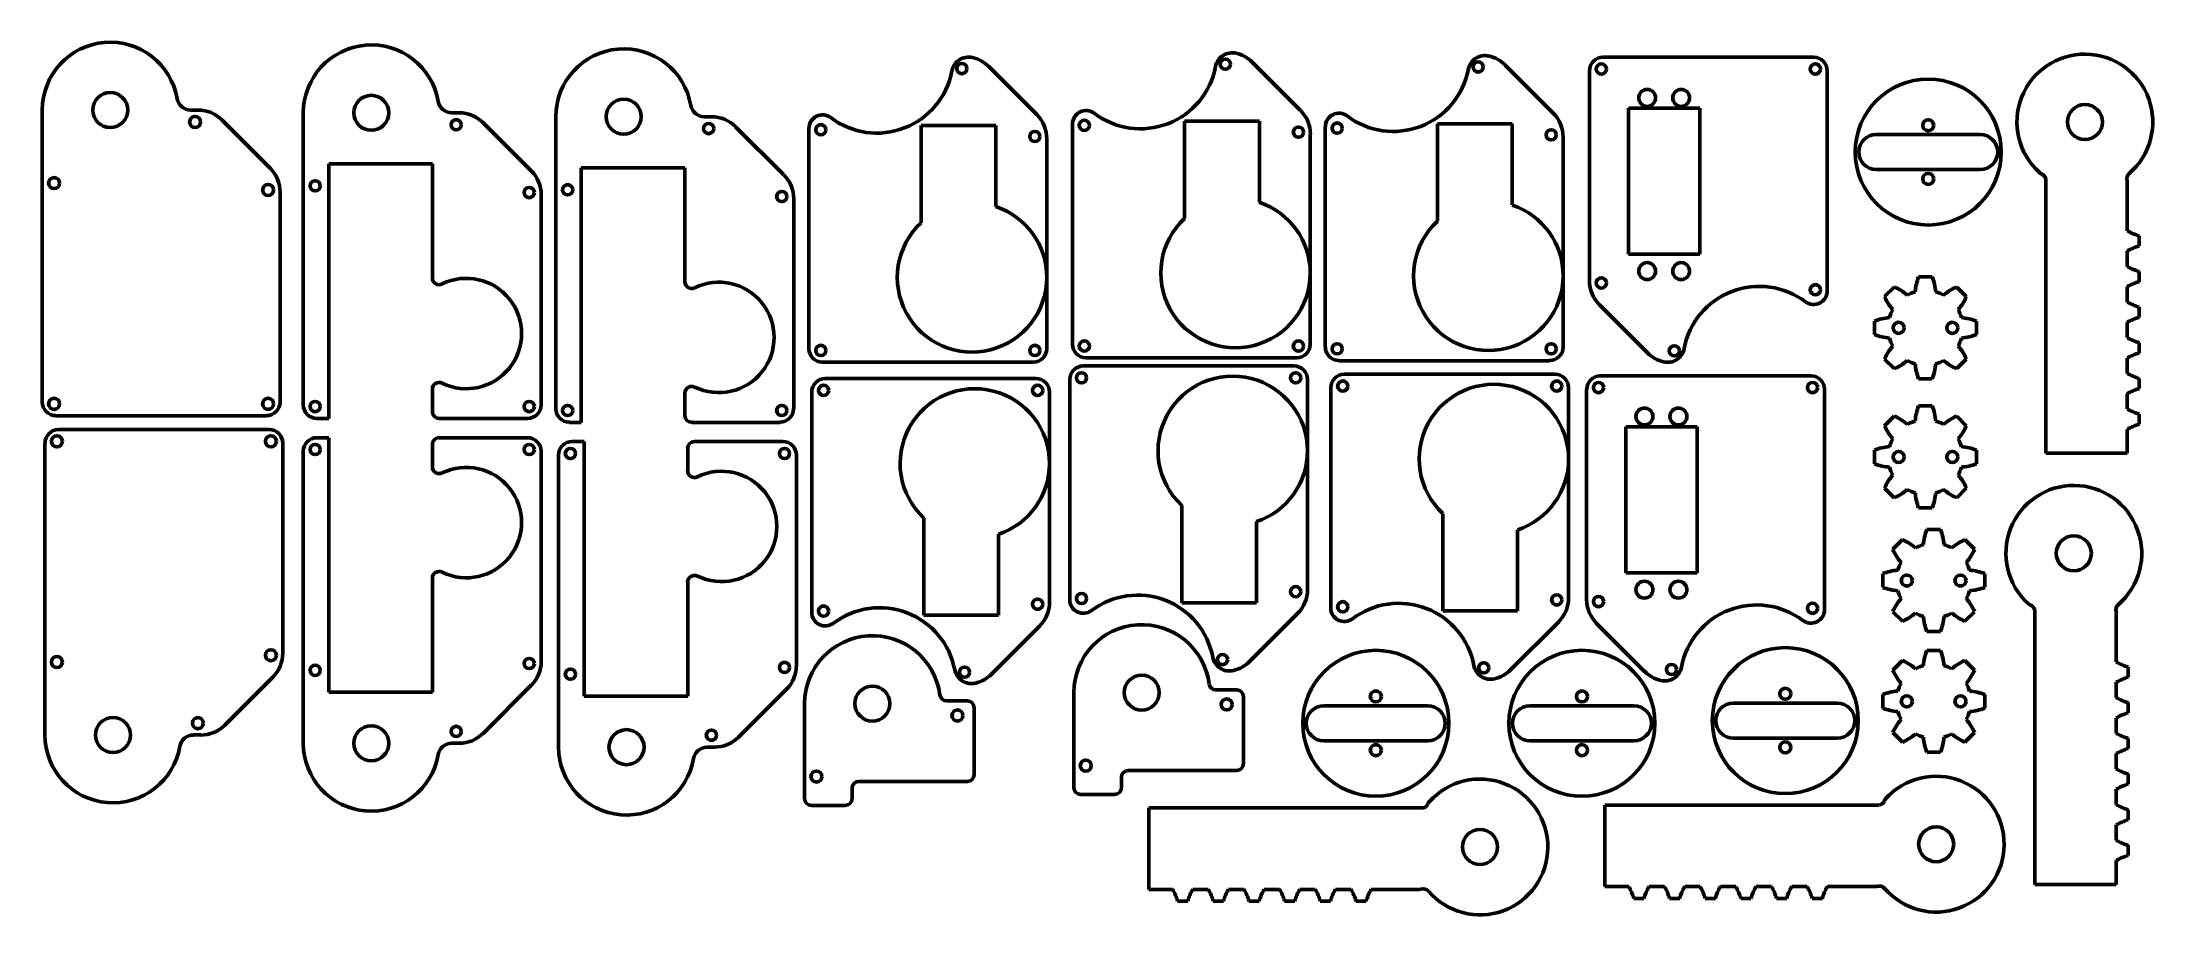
# Model space of a CAD drawing. Header units: inches. Extents: x 0.2 to 24.6, y 1.8 to 12.
import ezdxf

# ---------------------------------------------------------------- set-up
doc = ezdxf.new("R2010")
doc.units = ezdxf.units.IN
doc.header["$MEASUREMENT"] = 0
doc.layers.add('Visible (ANSI)', color=7, linetype='Continuous', lineweight=50)

msp = doc.modelspace()

# ---------------------------------------------------------------- linework, layer by layer
at = {"layer": 'Visible (ANSI)'}
for p, q in [((20.681, 11.782), (18.24, 11.782)), ((11.123, 11.672), (11.68, 11.115)), ((14.176, 11.722), (14.733, 11.165)), ((17.106, 11.69), (17.663, 11.133)), ((18.083, 11.624), (18.083, 9.189)), ((20.839, 9.07), (20.839, 11.624)), ((0.154, 11.168), (0.154, 7.782)), ((1.96, 11.168), (1.873, 11.168)), ((2.238, 11.052), (2.795, 10.495)), ((3.179, 11.136), (3.179, 7.75)), ((4.985, 11.136), (4.899, 11.136)), ((5.263, 11.02), (5.82, 10.464)), ((6.106, 11.091), (6.106, 7.705)), ((7.911, 11.091), (7.825, 11.091)), ((12.093, 11.006), (12.093, 8.452)), ((13.392, 9.912), (13.392, 11.039)), ((13.392, 11.039), (14.258, 11.039)), ((14.258, 11.039), (14.258, 10.099)), ((16.321, 9.88), (16.321, 11.007)), ((16.321, 11.007), (17.188, 11.007)), ((17.188, 11.007), (17.188, 10.068)), ((18.536, 11.191), (18.536, 9.498)), ((19.363, 11.191), (18.536, 11.191)), ((19.363, 9.498), (19.363, 11.191)), ((8.189, 10.975), (8.746, 10.419)), ((9.039, 10.955), (9.039, 8.401)), ((10.338, 9.861), (10.338, 10.989)), ((10.338, 10.989), (11.204, 10.989)), ((11.204, 10.989), (11.204, 10.049)), ((11.795, 9.228), (11.795, 10.836)), ((14.848, 9.278), (14.848, 10.887)), ((15.022, 10.974), (15.022, 8.42)), ((17.778, 9.246), (17.778, 10.855)), ((21.406, 10.884), (22.611, 10.884)), ((3.475, 7.592), (3.475, 10.545)), ((3.475, 10.545), (4.676, 10.545)), ((4.676, 10.545), (4.676, 9.222)), ((6.401, 7.547), (6.401, 10.5)), ((6.401, 10.5), (7.602, 10.5)), ((7.602, 10.5), (7.602, 9.177)), ((22.611, 10.479), (21.406, 10.479)), ((23.371, 10.37), (23.371, 7.19)), ((24.316, 9.769), (24.316, 10.326)), ((2.91, 7.782), (2.91, 10.217)), ((5.935, 7.75), (5.935, 10.185)), ((8.862, 7.705), (8.862, 10.14)), ((24.454, 9.592), (24.454, 9.71)), ((18.536, 9.498), (19.363, 9.498)), ((24.316, 9.355), (24.316, 9.533)), ((24.454, 9.178), (24.454, 9.296)), ((11.795, 8.401), (11.795, 9.228)), ((14.848, 8.452), (14.848, 9.278)), ((17.778, 8.42), (17.778, 9.246)), ((21.615, 9.116), (21.503, 9.005)), ((22.055, 9.234), (21.898, 9.234)), ((22.45, 9.005), (22.339, 9.116)), ((24.316, 8.942), (24.316, 9.119)), ((18.198, 8.91), (18.755, 8.354)), ((24.454, 8.765), (24.454, 8.883)), ((21.386, 8.722), (21.386, 8.564)), ((22.567, 8.564), (22.567, 8.722)), ((24.316, 8.529), (24.316, 8.706)), ((24.454, 8.351), (24.454, 8.47)), ((9.196, 8.244), (11.637, 8.244)), ((12.218, 8.202), (14.659, 8.202)), ((12.25, 8.294), (14.691, 8.294)), ((15.18, 8.262), (17.621, 8.262)), ((15.243, 8.106), (17.684, 8.106)), ((20.65, 8.087), (18.209, 8.087)), ((21.503, 8.281), (21.615, 8.17)), ((22.339, 8.17), (22.45, 8.281)), ((24.316, 8.115), (24.316, 8.292)), ((4.676, 7.931), (4.676, 7.671)), ((7.602, 7.886), (7.602, 7.626)), ((9.071, 5.344), (9.071, 7.898)), ((9.228, 8.056), (11.669, 8.056)), ((11.827, 7.898), (11.827, 7.071)), ((12.061, 5.49), (12.061, 8.044)), ((14.817, 8.044), (14.817, 7.217)), ((15.086, 5.395), (15.086, 7.949)), ((17.842, 7.949), (17.842, 7.122)), ((18.051, 7.93), (18.051, 5.495)), ((20.807, 5.376), (20.807, 7.93)), ((21.898, 8.053), (22.055, 8.053)), ((24.316, 7.702), (24.316, 7.879)), ((24.454, 7.938), (24.454, 8.056)), ((0.312, 7.624), (2.753, 7.624)), ((3.337, 7.592), (3.475, 7.592)), ((4.754, 7.592), (5.778, 7.592)), ((21.615, 7.62), (21.503, 7.508)), ((22.055, 7.737), (21.898, 7.737)), ((22.45, 7.508), (22.339, 7.62)), ((24.454, 7.525), (24.454, 7.643)), ((0.344, 7.465), (2.784, 7.465)), ((3.337, 7.369), (3.475, 7.369)), ((3.475, 7.369), (3.475, 4.417)), ((4.754, 7.369), (5.778, 7.369)), ((6.263, 7.547), (6.401, 7.547)), ((7.68, 7.547), (8.704, 7.547)), ((18.504, 5.804), (18.504, 7.497)), ((18.504, 7.497), (19.331, 7.497)), ((19.331, 7.497), (19.331, 5.804)), ((24.316, 7.19), (24.316, 7.466)), ((0.186, 3.922), (0.186, 7.307)), ((2.942, 7.307), (2.942, 4.872)), ((3.179, 3.826), (3.179, 7.212)), ((4.676, 7.031), (4.676, 7.291)), ((5.935, 7.212), (5.935, 4.776)), ((6.137, 3.781), (6.137, 7.167)), ((6.295, 7.324), (6.433, 7.324)), ((6.433, 7.324), (6.433, 4.372)), ((7.634, 6.986), (7.634, 7.246)), ((7.712, 7.324), (8.736, 7.324)), ((8.893, 7.167), (8.893, 4.731)), ((14.817, 7.217), (14.817, 5.609)), ((17.842, 7.122), (17.842, 5.513)), ((21.386, 7.225), (21.386, 7.068)), ((22.567, 7.068), (22.567, 7.225)), ((23.371, 7.19), (24.316, 7.19)), ((11.827, 7.071), (11.827, 5.463)), ((21.503, 6.785), (21.615, 6.673)), ((22.339, 6.673), (22.45, 6.785)), ((10.37, 6.438), (10.37, 5.31)), ((13.36, 6.584), (13.36, 5.456)), ((14.226, 5.456), (14.226, 6.396)), ((16.385, 6.488), (16.385, 5.361)), ((21.898, 6.556), (22.055, 6.556)), ((11.236, 5.31), (11.236, 6.25)), ((17.251, 5.361), (17.251, 6.301)), ((21.71, 6.187), (21.599, 6.075)), ((22.151, 6.304), (21.993, 6.304)), ((22.545, 6.075), (22.434, 6.187)), ((4.676, 4.417), (4.676, 5.739)), ((7.634, 4.372), (7.634, 5.694)), ((19.331, 5.804), (18.504, 5.804)), ((21.482, 5.792), (21.482, 5.635)), ((22.663, 5.635), (22.663, 5.792)), ((13.36, 5.456), (14.226, 5.456)), ((10.37, 5.31), (11.236, 5.31)), ((11.155, 4.628), (11.711, 5.184)), ((14.144, 4.774), (14.701, 5.33)), ((16.385, 5.361), (17.251, 5.361)), ((17.17, 4.678), (17.727, 5.235)), ((18.723, 4.66), (18.166, 5.216)), ((21.599, 5.352), (21.71, 5.24)), ((22.434, 5.24), (22.545, 5.352)), ((23.244, 5.37), (23.244, 2.19)), ((24.188, 4.769), (24.188, 5.326)), ((21.993, 5.123), (22.151, 5.123)), ((22.151, 4.903), (21.993, 4.903)), ((21.71, 4.786), (21.599, 4.674)), ((22.545, 4.674), (22.434, 4.786)), ((24.326, 4.592), (24.326, 4.71)), ((2.27, 4.037), (2.827, 4.594)), ((3.475, 4.417), (4.676, 4.417)), ((5.263, 3.941), (5.82, 4.498)), ((8.221, 3.896), (8.778, 4.453)), ((12.109, 4.414), (12.109, 3.311)), ((13.996, 4.444), (13.755, 4.444)), ((24.188, 4.356), (24.188, 4.533)), ((6.433, 4.372), (7.634, 4.372)), ((8.988, 4.286), (8.988, 3.184)), ((10.875, 4.317), (10.635, 4.317)), ((10.954, 3.462), (10.954, 4.238)), ((14.075, 3.59), (14.075, 4.366)), ((15.005, 4.26), (16.21, 4.26)), ((17.394, 4.26), (18.598, 4.26)), ((19.75, 4.292), (20.955, 4.292)), ((21.482, 4.391), (21.482, 4.234)), ((22.663, 4.234), (22.663, 4.391)), ((24.326, 4.179), (24.326, 4.297)), ((1.991, 3.922), (1.905, 3.922)), ((21.599, 3.95), (21.71, 3.839)), ((22.434, 3.839), (22.545, 3.95)), ((24.188, 3.942), (24.188, 4.119)), ((4.985, 3.826), (4.899, 3.826)), ((7.943, 3.781), (7.857, 3.781)), ((16.21, 3.855), (15.005, 3.855)), ((18.598, 3.855), (17.394, 3.855)), ((20.955, 3.887), (19.75, 3.887)), ((21.993, 3.722), (22.151, 3.722)), ((24.188, 3.529), (24.188, 3.706)), ((24.326, 3.765), (24.326, 3.883)), ((12.66, 3.311), (12.66, 3.432)), ((12.739, 3.511), (13.996, 3.511)), ((24.326, 3.352), (24.326, 3.47)), ((9.539, 3.184), (9.539, 3.305)), ((9.618, 3.383), (10.875, 3.383)), ((12.188, 3.232), (12.581, 3.232)), ((24.188, 3.116), (24.188, 3.293)), ((9.067, 3.105), (9.46, 3.105)), ((16.156, 3.077), (12.976, 3.077)), ((12.976, 3.077), (12.976, 2.132)), ((21.442, 3.109), (18.263, 3.109)), ((18.263, 3.109), (18.263, 2.164)), ((24.326, 2.938), (24.326, 3.056)), ((24.188, 2.702), (24.188, 2.879)), ((24.188, 2.19), (24.188, 2.466)), ((24.326, 2.525), (24.326, 2.643)), ((12.976, 2.132), (13.252, 2.132)), ((13.311, 1.995), (13.429, 1.995)), ((13.488, 2.132), (13.665, 2.132)), ((13.724, 1.995), (13.842, 1.995)), ((13.901, 2.132), (14.079, 2.132)), ((14.138, 1.995), (14.256, 1.995)), ((14.315, 2.132), (14.492, 2.132)), ((14.551, 1.995), (14.669, 1.995)), ((14.728, 2.132), (14.905, 2.132)), ((14.964, 1.995), (15.083, 1.995)), ((15.142, 2.132), (15.319, 2.132)), ((15.378, 1.995), (15.496, 1.995)), ((15.555, 2.132), (16.112, 2.132)), ((18.263, 2.164), (18.538, 2.164)), ((18.597, 2.026), (18.715, 2.026)), ((18.774, 2.164), (18.952, 2.164)), ((19.011, 2.026), (19.129, 2.026)), ((19.188, 2.164), (19.365, 2.164)), ((19.424, 2.026), (19.542, 2.026)), ((19.601, 2.164), (19.778, 2.164)), ((19.837, 2.026), (19.955, 2.026)), ((20.014, 2.164), (20.192, 2.164)), ((20.251, 2.026), (20.369, 2.026)), ((20.428, 2.164), (20.605, 2.164)), ((20.664, 2.026), (20.782, 2.026)), ((20.841, 2.164), (21.398, 2.164)), ((23.244, 2.19), (24.188, 2.19))]:
    msp.add_line(p, q, dxfattribs=at)
for centre, radius in [((13.864, 11.7), 0.0591), ((10.811, 11.649), 0.0591), ((16.794, 11.668), 0.0591), ((18.221, 11.644), 0.0591), ((20.701, 11.644), 0.0591), ((22.009, 10.681), 0.846), ((0.942, 11.168), 0.203), ((3.967, 11.136), 0.203), ((6.893, 11.091), 0.203), ((18.752, 11.309), 0.0984), ((19.146, 11.309), 0.0984), ((1.926, 11.03), 0.064), ((4.951, 10.998), 0.0591), ((7.877, 10.953), 0.0591), ((12.23, 10.991), 0.0591), ((15.16, 10.959), 0.0591), ((22.009, 10.992), 0.064), ((23.824, 11.029), 0.203), ((9.177, 10.94), 0.0591), ((11.657, 10.862), 0.0591), ((14.711, 10.912), 0.0591), ((17.64, 10.88), 0.0591), ((0.292, 10.321), 0.064), ((2.772, 10.242), 0.064), ((3.317, 10.289), 0.0591), ((6.243, 10.244), 0.0591), ((22.009, 10.37), 0.064), ((5.798, 10.211), 0.0591), ((8.724, 10.166), 0.0591), ((18.752, 9.301), 0.0984), ((19.146, 9.301), 0.0984), ((18.221, 9.163), 0.0591), ((20.701, 9.085), 0.0591), ((21.666, 8.643), 0.064), ((22.288, 8.643), 0.064), ((9.177, 8.381), 0.0591), ((11.657, 8.381), 0.0591), ((12.23, 8.432), 0.0591), ((14.711, 8.432), 0.0591), ((15.16, 8.4), 0.0591), ((17.64, 8.4), 0.0591), ((19.067, 8.376), 0.0591), ((12.198, 8.064), 0.0591), ((14.679, 8.064), 0.0591), ((9.209, 7.918), 0.0591), ((11.689, 7.918), 0.0591), ((15.224, 7.968), 0.0591), ((17.704, 7.968), 0.0591), ((18.189, 7.95), 0.0591), ((20.669, 7.95), 0.0591), ((0.292, 7.762), 0.064), ((2.772, 7.762), 0.064), ((3.317, 7.73), 0.0591), ((5.798, 7.73), 0.0591), ((6.243, 7.685), 0.0591), ((8.724, 7.685), 0.0591), ((18.72, 7.615), 0.0984), ((19.114, 7.615), 0.0984), ((0.324, 7.327), 0.064), ((2.804, 7.327), 0.064), ((3.317, 7.232), 0.0591), ((5.798, 7.232), 0.0591), ((6.275, 7.186), 0.0591), ((8.756, 7.186), 0.0591), ((21.666, 7.146), 0.064), ((22.288, 7.146), 0.064), ((23.696, 6.029), 0.203), ((14.679, 5.584), 0.0591), ((18.72, 5.607), 0.0984), ((19.114, 5.607), 0.0984), ((21.761, 5.713), 0.064), ((22.383, 5.713), 0.064), ((9.209, 5.359), 0.0591), ((11.689, 5.438), 0.0591), ((12.198, 5.505), 0.0591), ((15.224, 5.409), 0.0591), ((17.704, 5.488), 0.0591), ((18.189, 5.469), 0.0591), ((20.669, 5.391), 0.0591), ((2.804, 4.847), 0.064), ((15.608, 4.058), 0.846), ((17.996, 4.058), 0.846), ((20.353, 4.089), 0.846), ((0.324, 4.768), 0.064), ((3.317, 4.672), 0.0591), ((5.798, 4.751), 0.0591), ((6.275, 4.627), 0.0591), ((8.756, 4.706), 0.0591), ((10.842, 4.65), 0.0591), ((13.832, 4.796), 0.0591), ((16.858, 4.701), 0.0591), ((19.035, 4.682), 0.0591), ((9.775, 4.286), 0.203), ((12.896, 4.414), 0.203), ((15.608, 4.369), 0.064), ((17.996, 4.369), 0.064), ((20.353, 4.4), 0.064), ((10.76, 4.148), 0.064), ((13.88, 4.276), 0.064), ((21.761, 4.312), 0.064), ((22.383, 4.312), 0.064), ((0.973, 3.922), 0.203), ((1.958, 4.059), 0.064), ((3.967, 3.826), 0.203), ((4.951, 3.964), 0.0591), ((6.925, 3.781), 0.203), ((7.909, 3.919), 0.0591), ((15.608, 3.746), 0.064), ((17.996, 3.746), 0.064), ((20.353, 3.778), 0.064), ((9.126, 3.44), 0.064), ((12.247, 3.567), 0.064), ((16.815, 2.624), 0.203), ((22.101, 2.656), 0.203)]:
    msp.add_circle(centre, radius, dxfattribs=at)
for centre, radius, start, end in [((0.942, 11.168), 0.787, 9.5941, 180), ((3.967, 11.136), 0.787, 9.5941, 180), ((6.893, 11.091), 0.787, 9.5941, 180), ((10.89, 11.585), 0.197, 76.6056, 169.236), ((10.844, 11.393), 0.394, 45, 76.6056), ((13.944, 11.635), 0.197, 76.6056, 169.236), ((13.898, 11.444), 0.394, 45, 76.6056), ((16.873, 11.603), 0.197, 76.6056, 169.236), ((16.828, 11.412), 0.394, 45, 76.6056), ((18.24, 11.624), 0.157, 90, 180), ((20.681, 11.624), 0.157, 0, 90), ((23.824, 11.029), 0.787, 310.6442, 228.0855), ((9.826, 11.787), 0.886, 232.8594, 349.236), ((12.88, 11.837), 0.886, 232.8594, 349.236), ((15.81, 11.806), 0.886, 232.8594, 349.236), ((1.873, 11.325), 0.157, 189.5941, 270), ((4.899, 11.293), 0.157, 189.5941, 270), ((1.96, 10.774), 0.394, 45, 90), ((4.985, 10.742), 0.394, 45, 90), ((7.825, 11.248), 0.157, 189.5941, 270), ((7.911, 10.697), 0.394, 45, 90), ((9.196, 10.955), 0.157, 52.8594, 180), ((11.401, 10.836), 0.394, 0, 45), ((12.25, 11.006), 0.157, 52.8594, 180), ((14.455, 10.887), 0.394, 0, 45), ((15.18, 10.974), 0.157, 52.8594, 180), ((17.384, 10.855), 0.394, 0, 45), ((21.406, 10.681), 0.203, 90, 270), ((22.611, 10.681), 0.203, 270, 90), ((2.516, 10.217), 0.394, 0, 45), ((5.542, 10.185), 0.394, 0, 45), ((8.468, 10.14), 0.394, 0, 45), ((23.35, 10.501), 0.0787, 228.0855, 248.9604), ((23.294, 10.354), 0.0787, 11.4153, 68.9604), ((24.388, 10.371), 0.0787, 130.6442, 196.7681), ((24.237, 10.326), 0.0787, 0, 16.7681), ((10.929, 9.228), 0.866, 0, 71.447), ((13.982, 9.278), 0.866, 0, 71.447), ((16.912, 9.246), 0.866, 0, 71.447), ((10.929, 9.228), 0.866, 132.9859, 0), ((13.982, 9.278), 0.866, 132.9859, 0), ((16.912, 9.246), 0.866, 132.9859, 0), ((24.615, 10.278), 0.591, 239.5092, 254.0936), ((24.615, 9.024), 0.591, 105.9064, 120.4908), ((24.615, 9.864), 0.591, 239.5092, 254.0936), ((4.754, 9.222), 0.0787, 180, 295.999), ((5.069, 8.577), 0.64, 244.001, 115.999), ((7.68, 9.177), 0.0787, 180, 295.999), ((7.995, 8.532), 0.64, 244.001, 115.999), ((18.477, 9.189), 0.394, 180, 225), ((20.051, 8.238), 0.886, 52.8594, 169.236), ((20.681, 9.07), 0.157, 232.8594, 0), ((21.379, 8.575), 0.591, 49.0741, 66.4391), ((21.977, 8.643), 0.433, 105.8266, 119.1734), ((22.448, 9.018), 0.591, 158.5609, 175.9259), ((21.506, 9.018), 0.591, 4.0741, 21.4391), ((21.977, 8.643), 0.433, 60.8266, 74.1734), ((22.575, 8.575), 0.591, 113.5609, 130.9259), ((24.615, 8.61), 0.591, 105.9064, 120.4908), ((22.045, 9.241), 0.591, 203.5609, 220.9259), ((21.977, 8.643), 0.433, 150.8266, 164.1734), ((21.909, 9.241), 0.591, 319.0741, 336.4391), ((21.977, 8.643), 0.433, 15.8266, 29.1734), ((24.615, 9.451), 0.591, 239.5092, 254.0936), ((21.602, 8.172), 0.591, 94.0741, 111.4391), ((21.602, 9.114), 0.591, 248.5609, 265.9259), ((22.351, 8.172), 0.591, 68.5609, 85.9259), ((22.351, 9.114), 0.591, 274.0741, 291.4391), ((24.615, 8.197), 0.591, 105.9064, 120.4908), ((9.196, 8.401), 0.157, 180, 270), ((11.637, 8.401), 0.157, 270, 0), ((12.25, 8.452), 0.157, 180, 270), ((14.691, 8.452), 0.157, 270, 0), ((15.18, 8.42), 0.157, 180, 270), ((17.621, 8.42), 0.157, 270, 0), ((19.033, 8.632), 0.394, 225, 256.6056), ((18.988, 8.44), 0.197, 256.6056, 349.236), ((22.045, 8.045), 0.591, 139.0741, 156.4391), ((21.977, 8.643), 0.433, 195.8266, 209.1734), ((21.977, 8.643), 0.433, 330.8266, 344.1734), ((21.909, 8.045), 0.591, 23.5609, 40.9259), ((24.615, 9.038), 0.591, 239.5092, 254.0936), ((24.615, 7.784), 0.591, 105.9064, 120.4908), ((12.218, 8.044), 0.157, 90, 180), ((13.95, 7.217), 0.866, 0, 227.0141), ((14.659, 8.044), 0.157, 0, 90), ((15.243, 7.949), 0.157, 90, 180), ((17.684, 7.949), 0.157, 0, 90), ((18.209, 7.93), 0.157, 90, 180), ((20.65, 7.93), 0.157, 0, 90), ((21.379, 8.711), 0.591, 293.5609, 310.9259), ((21.977, 8.643), 0.433, 240.8266, 254.1734), ((22.448, 8.269), 0.591, 184.0741, 201.4391), ((21.506, 8.269), 0.591, 338.5609, 355.9259), ((21.977, 8.643), 0.433, 285.8266, 299.1734), ((22.575, 8.711), 0.591, 229.0741, 246.4391), ((24.615, 8.624), 0.591, 239.5092, 254.0936), ((4.754, 7.931), 0.0787, 64.001, 180), ((7.68, 7.886), 0.0787, 64.001, 180), ((9.228, 7.898), 0.157, 90, 180), ((10.961, 7.071), 0.866, 0, 227.0141), ((11.669, 7.898), 0.157, 0, 90), ((16.976, 7.122), 0.866, 0, 227.0141), ((24.615, 7.37), 0.591, 105.9064, 120.4908), ((0.312, 7.782), 0.157, 180, 270), ((2.753, 7.782), 0.157, 270, 0), ((3.337, 7.75), 0.157, 180, 270), ((4.754, 7.671), 0.0787, 180, 270), ((5.778, 7.75), 0.157, 270, 0), ((6.263, 7.705), 0.157, 180, 270), ((7.68, 7.626), 0.0787, 180, 270), ((8.704, 7.705), 0.157, 270, 0), ((21.379, 7.078), 0.591, 49.0741, 66.4391), ((22.448, 7.521), 0.591, 158.5609, 175.9259), ((21.506, 7.521), 0.591, 4.0741, 21.4391), ((22.575, 7.078), 0.591, 113.5609, 130.9259), ((24.615, 8.211), 0.591, 239.5092, 254.0936), ((0.344, 7.307), 0.157, 90, 180), ((2.784, 7.307), 0.157, 0, 90), ((3.337, 7.212), 0.157, 90, 180), ((4.754, 7.291), 0.0787, 90, 180), ((5.778, 7.212), 0.157, 0, 90), ((22.045, 7.744), 0.591, 203.5609, 220.9259), ((21.977, 7.146), 0.433, 150.8266, 164.1734), ((21.977, 7.146), 0.433, 105.8266, 119.1734), ((21.977, 7.146), 0.433, 60.8266, 74.1734), ((21.909, 7.744), 0.591, 319.0741, 336.4391), ((21.977, 7.146), 0.433, 15.8266, 29.1734), ((24.615, 6.957), 0.591, 105.9064, 120.4908), ((6.295, 7.167), 0.157, 90, 180), ((7.712, 7.246), 0.0787, 90, 180), ((8.736, 7.167), 0.157, 0, 90), ((13.95, 7.217), 0.866, 288.553, 0), ((16.976, 7.122), 0.866, 288.553, 0), ((21.602, 6.676), 0.591, 94.0741, 111.4391), ((22.351, 6.676), 0.591, 68.5609, 85.9259), ((4.754, 7.031), 0.0787, 180, 295.999), ((5.069, 6.385), 0.64, 244.001, 115.999), ((7.712, 6.986), 0.0787, 180, 295.999), ((8.027, 6.34), 0.64, 244.001, 115.999), ((10.961, 7.071), 0.866, 288.553, 0), ((21.602, 7.617), 0.591, 248.5609, 265.9259), ((22.045, 6.549), 0.591, 139.0741, 156.4391), ((21.977, 7.146), 0.433, 195.8266, 209.1734), ((21.977, 7.146), 0.433, 330.8266, 344.1734), ((21.909, 6.549), 0.591, 23.5609, 40.9259), ((22.351, 7.617), 0.591, 274.0741, 291.4391), ((21.379, 7.215), 0.591, 293.5609, 310.9259), ((21.977, 7.146), 0.433, 240.8266, 254.1734), ((22.448, 6.772), 0.591, 184.0741, 201.4391), ((21.506, 6.772), 0.591, 338.5609, 355.9259), ((21.977, 7.146), 0.433, 285.8266, 299.1734), ((22.575, 7.215), 0.591, 229.0741, 246.4391), ((23.696, 6.029), 0.787, 310.6442, 228.0855), ((21.474, 5.645), 0.591, 49.0741, 66.4391), ((22.072, 5.713), 0.433, 105.8266, 119.1734), ((22.543, 6.088), 0.591, 158.5609, 175.9259), ((21.601, 6.088), 0.591, 4.0741, 21.4391), ((22.072, 5.713), 0.433, 60.8266, 74.1734), ((22.67, 5.645), 0.591, 113.5609, 130.9259), ((22.14, 6.311), 0.591, 203.5609, 220.9259), ((22.072, 5.713), 0.433, 150.8266, 164.1734), ((22.004, 6.311), 0.591, 319.0741, 336.4391), ((22.072, 5.713), 0.433, 15.8266, 29.1734), ((4.754, 5.739), 0.0787, 64.001, 180), ((7.712, 5.694), 0.0787, 64.001, 180), ((21.698, 5.243), 0.591, 94.0741, 111.4391), ((21.698, 6.184), 0.591, 248.5609, 265.9259), ((22.447, 5.243), 0.591, 68.5609, 85.9259), ((22.447, 6.184), 0.591, 274.0741, 291.4391), ((9.858, 4.512), 0.886, 10.764, 127.1406), ((11.433, 5.463), 0.394, 315, 0), ((12.218, 5.49), 0.157, 180, 307.1406), ((12.848, 4.658), 0.886, 10.764, 127.1406), ((14.423, 5.609), 0.394, 315, 0), ((15.243, 5.395), 0.157, 180, 307.1406), ((15.873, 4.563), 0.886, 10.764, 127.1406), ((17.448, 5.513), 0.394, 315, 0), ((18.445, 5.495), 0.394, 180, 225), ((20.02, 4.544), 0.886, 52.8594, 169.236), ((22.14, 5.116), 0.591, 139.0741, 156.4391), ((22.072, 5.713), 0.433, 195.8266, 209.1734), ((22.072, 5.713), 0.433, 330.8266, 344.1734), ((22.004, 5.116), 0.591, 23.5609, 40.9259), ((23.223, 5.502), 0.0787, 228.0855, 248.9604), ((23.166, 5.355), 0.0787, 11.4153, 68.9604), ((24.261, 5.372), 0.0787, 130.6442, 196.7681), ((9.228, 5.344), 0.157, 180, 307.1406), ((12.896, 4.414), 0.787, 7.2573, 180), ((20.65, 5.376), 0.157, 232.8594, 0), ((21.474, 5.782), 0.591, 293.5609, 310.9259), ((22.072, 5.713), 0.433, 240.8266, 254.1734), ((22.543, 5.339), 0.591, 184.0741, 201.4391), ((21.601, 5.339), 0.591, 338.5609, 355.9259), ((22.072, 5.713), 0.433, 285.8266, 299.1734), ((22.67, 5.782), 0.591, 229.0741, 246.4391), ((24.11, 5.326), 0.0787, 0, 16.7681), ((9.775, 4.286), 0.787, 7.2573, 180), ((22.543, 4.687), 0.591, 158.5609, 175.9259), ((21.601, 4.687), 0.591, 4.0741, 21.4391), ((2.548, 4.872), 0.394, 315, 0), ((5.542, 4.776), 0.394, 315, 0), ((8.5, 4.731), 0.394, 315, 0), ((10.922, 4.715), 0.197, 190.764, 283.3944), ((13.912, 4.861), 0.197, 190.764, 283.3944), ((13.866, 5.052), 0.394, 283.3944, 315), ((16.937, 4.765), 0.197, 190.764, 283.3944), ((16.891, 4.957), 0.394, 283.3944, 315), ((19.002, 4.938), 0.394, 225, 256.6056), ((18.956, 4.746), 0.197, 256.6056, 349.236), ((22.14, 4.91), 0.591, 203.5609, 220.9259), ((21.474, 4.244), 0.591, 49.0741, 66.4391), ((22.072, 4.312), 0.433, 105.8266, 119.1734), ((22.072, 4.312), 0.433, 60.8266, 74.1734), ((22.67, 4.244), 0.591, 113.5609, 130.9259), ((22.004, 4.91), 0.591, 319.0741, 336.4391), ((24.488, 5.278), 0.591, 239.5092, 254.0936), ((10.876, 4.906), 0.394, 283.3944, 315), ((13.755, 4.523), 0.0787, 187.2573, 270), ((13.996, 4.366), 0.0787, 0, 90), ((21.698, 3.841), 0.591, 94.0741, 111.4391), ((22.072, 4.312), 0.433, 150.8266, 164.1734), ((22.072, 4.312), 0.433, 15.8266, 29.1734), ((22.447, 3.841), 0.591, 68.5609, 85.9259), ((24.488, 4.024), 0.591, 105.9064, 120.4908), ((10.635, 4.396), 0.0787, 187.2573, 270), ((10.875, 4.238), 0.0787, 0, 90), ((15.005, 4.058), 0.203, 90, 270), ((16.21, 4.058), 0.203, 270, 90), ((17.394, 4.058), 0.203, 90, 270), ((18.598, 4.058), 0.203, 270, 90), ((19.75, 4.089), 0.203, 90, 270), ((20.955, 4.089), 0.203, 270, 90), ((21.698, 4.783), 0.591, 248.5609, 265.9259), ((22.072, 4.312), 0.433, 195.8266, 209.1734), ((22.072, 4.312), 0.433, 330.8266, 344.1734), ((22.447, 4.783), 0.591, 274.0741, 291.4391), ((24.488, 4.865), 0.591, 239.5092, 254.0936), ((24.488, 3.611), 0.591, 105.9064, 120.4908), ((0.973, 3.922), 0.787, 180, 350.4059), ((1.905, 3.764), 0.157, 90, 170.4059), ((1.991, 4.315), 0.394, 270, 315), ((4.985, 4.22), 0.394, 270, 315), ((22.14, 3.714), 0.591, 139.0741, 156.4391), ((21.474, 4.38), 0.591, 293.5609, 310.9259), ((22.072, 4.312), 0.433, 240.8266, 254.1734), ((22.072, 4.312), 0.433, 285.8266, 299.1734), ((22.67, 4.38), 0.591, 229.0741, 246.4391), ((22.004, 3.714), 0.591, 23.5609, 40.9259), ((24.488, 4.451), 0.591, 239.5092, 254.0936), ((3.967, 3.826), 0.787, 180, 350.4059), ((4.899, 3.669), 0.157, 90, 170.4059), ((6.925, 3.781), 0.787, 180, 350.4059), ((7.857, 3.623), 0.157, 90, 170.4059), ((7.943, 4.175), 0.394, 270, 315), ((22.543, 3.938), 0.591, 184.0741, 201.4391), ((21.601, 3.938), 0.591, 338.5609, 355.9259), ((24.488, 3.197), 0.591, 105.9064, 120.4908), ((10.875, 3.462), 0.0787, 270, 0), ((12.739, 3.432), 0.0787, 90, 180), ((13.996, 3.59), 0.0787, 270, 0), ((22.101, 2.656), 0.787, 220.6442, 138.0855), ((24.488, 4.038), 0.591, 239.5092, 254.0936), ((9.067, 3.184), 0.0787, 180, 270), ((9.46, 3.184), 0.0787, 270, 0), ((9.618, 3.305), 0.0787, 90, 180), ((12.188, 3.311), 0.0787, 180, 270), ((12.581, 3.311), 0.0787, 270, 0), ((16.815, 2.624), 0.787, 220.6442, 138.0855), ((21.574, 3.13), 0.0787, 138.0855, 158.9604), ((24.488, 2.784), 0.591, 105.9064, 120.4908), ((16.14, 3.154), 0.0787, 281.4153, 338.9604), ((16.287, 3.098), 0.0787, 138.0855, 158.9604), ((21.427, 3.186), 0.0787, 281.4153, 338.9604), ((24.488, 3.624), 0.591, 239.5092, 254.0936), ((24.488, 2.37), 0.591, 105.9064, 120.4908), ((24.488, 3.211), 0.591, 239.5092, 254.0936), ((24.488, 1.957), 0.591, 105.9064, 120.4908), ((12.743, 1.833), 0.591, 15.9064, 30.4908), ((13.997, 1.833), 0.591, 149.5092, 164.0936), ((13.156, 1.833), 0.591, 15.9064, 30.4908), ((14.41, 1.833), 0.591, 149.5092, 164.0936), ((13.57, 1.833), 0.591, 15.9064, 30.4908), ((14.824, 1.833), 0.591, 149.5092, 164.0936), ((13.983, 1.833), 0.591, 15.9064, 30.4908), ((15.237, 1.833), 0.591, 149.5092, 164.0936), ((14.396, 1.833), 0.591, 15.9064, 30.4908), ((15.65, 1.833), 0.591, 149.5092, 164.0936), ((14.81, 1.833), 0.591, 15.9064, 30.4908), ((16.064, 1.833), 0.591, 149.5092, 164.0936), ((16.112, 2.211), 0.0787, 270, 286.7681), ((16.158, 2.06), 0.0787, 40.6442, 106.7681), ((18.029, 1.865), 0.591, 15.9064, 30.4908), ((19.283, 1.865), 0.591, 149.5092, 164.0936), ((18.443, 1.865), 0.591, 15.9064, 30.4908), ((19.697, 1.865), 0.591, 149.5092, 164.0936), ((18.856, 1.865), 0.591, 15.9064, 30.4908), ((20.11, 1.865), 0.591, 149.5092, 164.0936), ((19.269, 1.865), 0.591, 15.9064, 30.4908), ((20.523, 1.865), 0.591, 149.5092, 164.0936), ((19.683, 1.865), 0.591, 15.9064, 30.4908), ((20.937, 1.865), 0.591, 149.5092, 164.0936), ((20.096, 1.865), 0.591, 15.9064, 30.4908), ((21.35, 1.865), 0.591, 149.5092, 164.0936), ((21.398, 2.243), 0.0787, 270, 286.7681), ((21.444, 2.092), 0.0787, 40.6442, 106.7681)]:
    msp.add_arc(centre, radius, start, end, dxfattribs=at)

doc.saveas('drawing.dxf')
